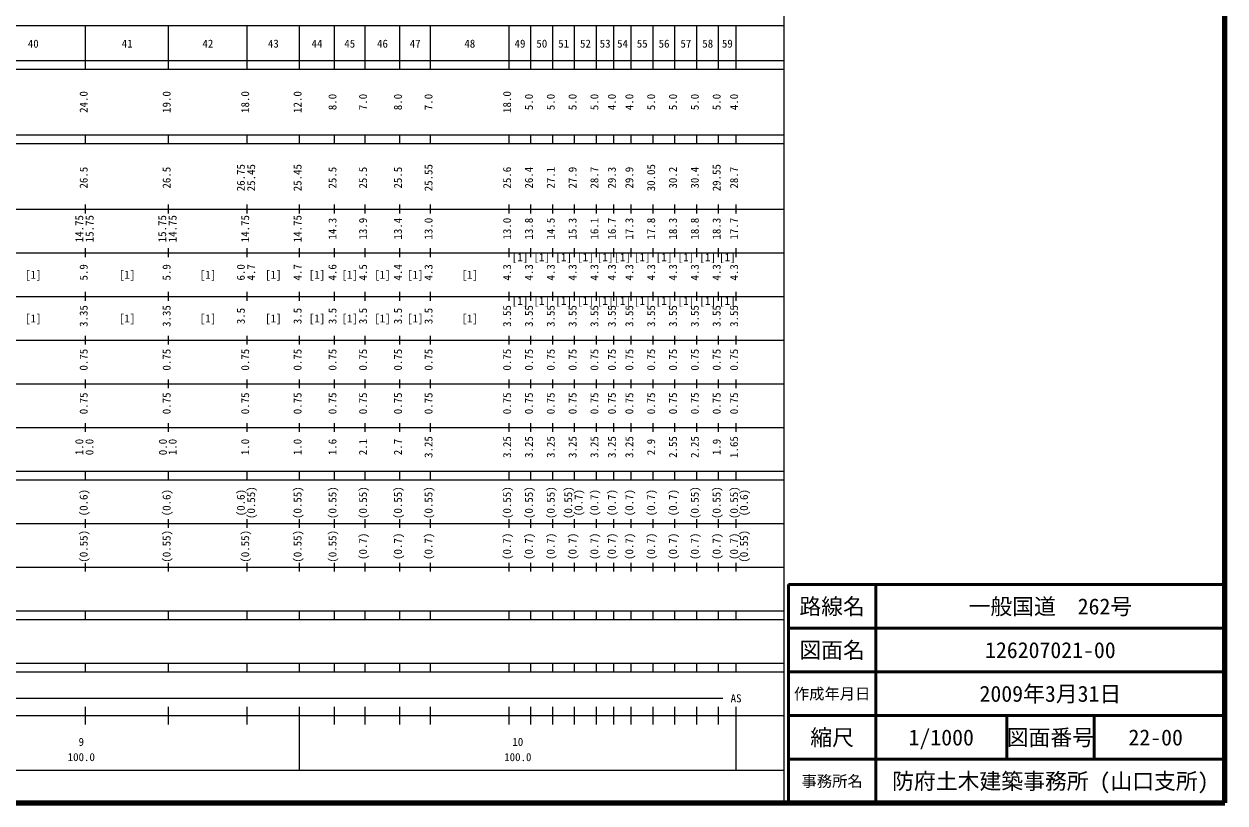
# Model space of a CAD drawing. Units: millimetres on the paper, enlarged 1000 times. Extents: x 40000 to 680000, y 20000 to 380000.
# Drawn here: x 404880 to 680000, y 20000 to 198357 of the extents above; entities that cross this region are included whole.
import ezdxf
from ezdxf.enums import TextEntityAlignment as Align

# ---------------------------------------------------------------- set-up
doc = ezdxf.new("R2010")
doc.units = ezdxf.units.MM
doc.header["$LTSCALE"] = 1000
for name, color, linetype, lineweight in [('M-TTL', 2, 'Continuous', 140), ('M-TTL-BAND', 7, 'Continuous', 13), ('M-TTL-FRAM', 2, 'Continuous', 50), ('M-TTL-LINE', 7, 'Continuous', 50)]:
    doc.layers.add(name, color=color, linetype=linetype, lineweight=lineweight)
doc.layers.add('M-TTL-TXT', color=7, linetype='Continuous')
doc.styles.add('ＭＳ ゴシック', font='')
doc.styles.get('ＭＳ ゴシック').set_extended_font_data('MS Gothic')

msp = doc.modelspace()

# ---------------------------------------------------------------- linework, layer by layer
at = {"layer": 'M-TTL'}
for p, q in [((680000, 20000), (680000, 380000)), ((40000, 20000), (680000, 20000))]:
    msp.add_line(p, q, dxfattribs=at)
at = {"layer": 'M-TTL-BAND'}
for p, q in [((579000, 20000), (579000, 370000)), ((68000, 198000), (579000, 198000)), ((419000, 188000), (419000, 198000)), ((438000, 188000), (438000, 198000)), ((456000, 188000), (456000, 198000)), ((468000, 188000), (468000, 198000)), ((476000, 188000), (476000, 198000)), ((483000, 188000), (483000, 198000)), ((491000, 188000), (491000, 198000)), ((498000, 188000), (498000, 198000)), ((516000, 188000), (516000, 198000)), ((521000, 188000), (521000, 198000)), ((526000, 188000), (526000, 198000)), ((531000, 188000), (531000, 198000)), ((536000, 188000), (536000, 198000)), ((540000, 188000), (540000, 198000)), ((544000, 188000), (544000, 198000)), ((549000, 188000), (549000, 198000)), ((554000, 188000), (554000, 198000)), ((559000, 188000), (559000, 198000)), ((564000, 188000), (564000, 198000)), ((568000, 188000), (568000, 198000)), ((40000, 190000), (579000, 190000)), ((40000, 188000), (579000, 188000)), ((40000, 173000), (579000, 173000)), ((40000, 171000), (579000, 171000)), ((419000, 171000), (419000, 173000)), ((438000, 171000), (438000, 173000)), ((456000, 171000), (456000, 173000)), ((468000, 171000), (468000, 173000)), ((476000, 171000), (476000, 173000)), ((483000, 171000), (483000, 173000)), ((491000, 171000), (491000, 173000)), ((498000, 171000), (498000, 173000)), ((516000, 171000), (516000, 173000)), ((521000, 171000), (521000, 173000)), ((526000, 171000), (526000, 173000)), ((531000, 171000), (531000, 173000)), ((536000, 171000), (536000, 173000)), ((540000, 171000), (540000, 173000)), ((544000, 171000), (544000, 173000)), ((549000, 171000), (549000, 173000)), ((554000, 171000), (554000, 173000)), ((559000, 171000), (559000, 173000)), ((564000, 171000), (564000, 173000)), ((568000, 171000), (568000, 173000)), ((419000, 155000), (419000, 157000)), ((438000, 155000), (438000, 157000)), ((456000, 155000), (456000, 157000)), ((468000, 155000), (468000, 157000)), ((476000, 155000), (476000, 157000)), ((483000, 155000), (483000, 157000)), ((491000, 155000), (491000, 157000)), ((498000, 155000), (498000, 157000)), ((516000, 155000), (516000, 157000)), ((521000, 155000), (521000, 157000)), ((526000, 155000), (526000, 157000)), ((531000, 155000), (531000, 157000)), ((536000, 155000), (536000, 157000)), ((540000, 155000), (540000, 157000)), ((544000, 155000), (544000, 157000)), ((549000, 155000), (549000, 157000)), ((554000, 155000), (554000, 157000)), ((559000, 155000), (559000, 157000)), ((564000, 155000), (564000, 157000)), ((568000, 155000), (568000, 157000)), ((40000, 156000), (579000, 156000)), ((46000, 146000), (579000, 146000)), ((419000, 145000), (419000, 147000)), ((438000, 145000), (438000, 147000)), ((456000, 145000), (456000, 147000)), ((468000, 145000), (468000, 147000)), ((476000, 145000), (476000, 147000)), ((483000, 145000), (483000, 147000)), ((491000, 145000), (491000, 147000)), ((498000, 145000), (498000, 147000)), ((516000, 145000), (516000, 147000)), ((521000, 145000), (521000, 147000)), ((526000, 145000), (526000, 147000)), ((531000, 145000), (531000, 147000)), ((536000, 145000), (536000, 147000)), ((540000, 145000), (540000, 147000)), ((544000, 145000), (544000, 147000)), ((549000, 145000), (549000, 147000)), ((554000, 145000), (554000, 147000)), ((559000, 145000), (559000, 147000)), ((564000, 145000), (564000, 147000)), ((568000, 145000), (568000, 147000)), ((52000, 136000), (579000, 136000)), ((419000, 135000), (419000, 137000)), ((438000, 135000), (438000, 137000)), ((456000, 135000), (456000, 137000)), ((468000, 135000), (468000, 137000)), ((476000, 135000), (476000, 137000)), ((483000, 135000), (483000, 137000)), ((491000, 135000), (491000, 137000)), ((498000, 135000), (498000, 137000)), ((516000, 135000), (516000, 137000)), ((521000, 135000), (521000, 137000)), ((526000, 135000), (526000, 137000)), ((531000, 135000), (531000, 137000)), ((536000, 135000), (536000, 137000)), ((540000, 135000), (540000, 137000)), ((544000, 135000), (544000, 137000)), ((549000, 135000), (549000, 137000)), ((554000, 135000), (554000, 137000)), ((559000, 135000), (559000, 137000)), ((564000, 135000), (564000, 137000)), ((568000, 135000), (568000, 137000)), ((419000, 125000), (419000, 127000)), ((438000, 125000), (438000, 127000)), ((456000, 125000), (456000, 127000)), ((468000, 125000), (468000, 127000)), ((476000, 125000), (476000, 127000)), ((483000, 125000), (483000, 127000)), ((491000, 125000), (491000, 127000)), ((498000, 125000), (498000, 127000)), ((516000, 125000), (516000, 127000)), ((521000, 125000), (521000, 127000)), ((526000, 125000), (526000, 127000)), ((531000, 125000), (531000, 127000)), ((536000, 125000), (536000, 127000)), ((540000, 125000), (540000, 127000)), ((544000, 125000), (544000, 127000)), ((549000, 125000), (549000, 127000)), ((554000, 125000), (554000, 127000)), ((559000, 125000), (559000, 127000)), ((564000, 125000), (564000, 127000)), ((568000, 125000), (568000, 127000)), ((46000, 126000), (579000, 126000)), ((52000, 116000), (579000, 116000)), ((419000, 115000), (419000, 117000)), ((438000, 115000), (438000, 117000)), ((456000, 115000), (456000, 117000)), ((468000, 115000), (468000, 117000)), ((476000, 115000), (476000, 117000)), ((483000, 115000), (483000, 117000)), ((491000, 115000), (491000, 117000)), ((498000, 115000), (498000, 117000)), ((516000, 115000), (516000, 117000)), ((521000, 115000), (521000, 117000)), ((526000, 115000), (526000, 117000)), ((531000, 115000), (531000, 117000)), ((536000, 115000), (536000, 117000)), ((540000, 115000), (540000, 117000)), ((544000, 115000), (544000, 117000)), ((549000, 115000), (549000, 117000)), ((554000, 115000), (554000, 117000)), ((559000, 115000), (559000, 117000)), ((564000, 115000), (564000, 117000)), ((568000, 115000), (568000, 117000)), ((46000, 106000), (579000, 106000)), ((419000, 105000), (419000, 107000)), ((438000, 105000), (438000, 107000)), ((456000, 105000), (456000, 107000)), ((468000, 105000), (468000, 107000)), ((476000, 105000), (476000, 107000)), ((483000, 105000), (483000, 107000)), ((491000, 105000), (491000, 107000)), ((498000, 105000), (498000, 107000)), ((516000, 105000), (516000, 107000)), ((521000, 105000), (521000, 107000)), ((526000, 105000), (526000, 107000)), ((531000, 105000), (531000, 107000)), ((536000, 105000), (536000, 107000)), ((540000, 105000), (540000, 107000)), ((544000, 105000), (544000, 107000)), ((549000, 105000), (549000, 107000)), ((554000, 105000), (554000, 107000)), ((559000, 105000), (559000, 107000)), ((564000, 105000), (564000, 107000)), ((568000, 105000), (568000, 107000)), ((40000, 96000), (579000, 96000)), ((40000, 94000), (579000, 94000)), ((419000, 94000), (419000, 96000)), ((438000, 94000), (438000, 96000)), ((456000, 94000), (456000, 96000)), ((468000, 94000), (468000, 96000)), ((476000, 94000), (476000, 96000)), ((483000, 94000), (483000, 96000)), ((491000, 94000), (491000, 96000)), ((498000, 94000), (498000, 96000)), ((516000, 94000), (516000, 96000)), ((521000, 94000), (521000, 96000)), ((526000, 94000), (526000, 96000)), ((531000, 94000), (531000, 96000)), ((536000, 94000), (536000, 96000)), ((540000, 94000), (540000, 96000)), ((544000, 94000), (544000, 96000)), ((549000, 94000), (549000, 96000)), ((554000, 94000), (554000, 96000)), ((559000, 94000), (559000, 96000)), ((564000, 94000), (564000, 96000)), ((568000, 94000), (568000, 96000)), ((49000, 84000), (579000, 84000)), ((419000, 83000), (419000, 85000)), ((438000, 83000), (438000, 85000)), ((456000, 83000), (456000, 85000)), ((468000, 83000), (468000, 85000)), ((476000, 83000), (476000, 85000)), ((483000, 83000), (483000, 85000)), ((491000, 83000), (491000, 85000)), ((498000, 83000), (498000, 85000)), ((516000, 83000), (516000, 85000)), ((521000, 83000), (521000, 85000)), ((526000, 83000), (526000, 85000)), ((531000, 83000), (531000, 85000)), ((536000, 83000), (536000, 85000)), ((540000, 83000), (540000, 85000)), ((544000, 83000), (544000, 85000)), ((549000, 83000), (549000, 85000)), ((554000, 83000), (554000, 85000)), ((559000, 83000), (559000, 85000)), ((564000, 83000), (564000, 85000)), ((568000, 83000), (568000, 85000)), ((419000, 73000), (419000, 75000)), ((438000, 73000), (438000, 75000)), ((456000, 73000), (456000, 75000)), ((468000, 73000), (468000, 75000)), ((476000, 73000), (476000, 75000)), ((483000, 73000), (483000, 75000)), ((491000, 73000), (491000, 75000)), ((498000, 73000), (498000, 75000)), ((516000, 73000), (516000, 75000)), ((521000, 73000), (521000, 75000)), ((526000, 73000), (526000, 75000)), ((531000, 73000), (531000, 75000)), ((536000, 73000), (536000, 75000)), ((540000, 73000), (540000, 75000)), ((544000, 73000), (544000, 75000)), ((549000, 73000), (549000, 75000)), ((554000, 73000), (554000, 75000)), ((559000, 73000), (559000, 75000)), ((564000, 73000), (564000, 75000)), ((568000, 73000), (568000, 75000)), ((40000, 74000), (579000, 74000)), ((40000, 64000), (579000, 64000)), ((419000, 62000), (419000, 64000)), ((438000, 62000), (438000, 64000)), ((456000, 62000), (456000, 64000)), ((468000, 62000), (468000, 64000)), ((476000, 62000), (476000, 64000)), ((483000, 62000), (483000, 64000)), ((491000, 62000), (491000, 64000)), ((498000, 62000), (498000, 64000)), ((516000, 62000), (516000, 64000)), ((521000, 62000), (521000, 64000)), ((526000, 62000), (526000, 64000)), ((531000, 62000), (531000, 64000)), ((536000, 62000), (536000, 64000)), ((540000, 62000), (540000, 64000)), ((544000, 62000), (544000, 64000)), ((549000, 62000), (549000, 64000)), ((554000, 62000), (554000, 64000)), ((559000, 62000), (559000, 64000)), ((564000, 62000), (564000, 64000)), ((568000, 62000), (568000, 64000)), ((40000, 62000), (579000, 62000)), ((40000, 52000), (579000, 52000)), ((40000, 50000), (579000, 50000)), ((419000, 50000), (419000, 52000)), ((438000, 50000), (438000, 52000)), ((456000, 50000), (456000, 52000)), ((468000, 50000), (468000, 52000)), ((476000, 50000), (476000, 52000)), ((483000, 50000), (483000, 52000)), ((491000, 50000), (491000, 52000)), ((498000, 50000), (498000, 52000)), ((516000, 50000), (516000, 52000)), ((521000, 50000), (521000, 52000)), ((526000, 50000), (526000, 52000)), ((531000, 50000), (531000, 52000)), ((536000, 50000), (536000, 52000)), ((540000, 50000), (540000, 52000)), ((544000, 50000), (544000, 52000)), ((549000, 50000), (549000, 52000)), ((554000, 50000), (554000, 52000)), ((559000, 50000), (559000, 52000)), ((564000, 50000), (564000, 52000)), ((568000, 50000), (568000, 52000)), ((71000, 44000), (565000, 44000)), ((419000, 38000), (419000, 42000)), ((438000, 38000), (438000, 42000)), ((456000, 38000), (456000, 42000)), ((468000, 27500), (468000, 42000)), ((476000, 38000), (476000, 42000)), ((483000, 38000), (483000, 42000)), ((491000, 38000), (491000, 42000)), ((498000, 38000), (498000, 42000)), ((516000, 38000), (516000, 42000)), ((521000, 38000), (521000, 42000)), ((526000, 38000), (526000, 42000)), ((531000, 38000), (531000, 42000)), ((536000, 38000), (536000, 42000)), ((540000, 38000), (540000, 42000)), ((544000, 38000), (544000, 42000)), ((549000, 38000), (549000, 42000)), ((554000, 38000), (554000, 42000)), ((559000, 38000), (559000, 42000)), ((564000, 38000), (564000, 42000)), ((568000, 27500), (568000, 42000)), ((40000, 40000), (579000, 40000)), ((68000, 27500), (579000, 27500))]:
    msp.add_line(p, q, dxfattribs=at)
at = {"layer": 'M-TTL-FRAM'}
for p, q in [((680000, 70000), (580000, 70000)), ((580000, 70000), (580000, 20000))]:
    msp.add_line(p, q, dxfattribs=at)
at = {"layer": 'M-TTL-LINE'}
for p, q in [((600000, 70000), (600000, 20000)), ((680000, 60000), (580000, 60000)), ((680000, 50000), (580000, 50000)), ((680000, 40000), (580000, 40000)), ((630000, 40000), (630000, 30000)), ((650000, 40000), (650000, 30000)), ((680000, 30000), (580000, 30000))]:
    msp.add_line(p, q, dxfattribs=at)

# ---------------------------------------------------------------- texts
at = {"layer": 'M-TTL-BAND', "style": 'ＭＳ ゴシック'}
for s, p in [('40', (407000, 192405)), ('41', (428500, 192405)), ('42', (447000, 192405)), ('43', (462000, 192405)), ('44', (472000, 192405)), ('45', (479500, 192405)), ('46', (487000, 192405)), ('47', (494500, 192405)), ('48', (507000, 192405)), ('49', (518500, 192405)), ('50', (523500, 192405)), ('51', (528500, 192405)), ('52', (533500, 192405)), ('53', (538000, 192405)), ('54', (542000, 192405)), ('55', (546500, 192405)), ('56', (551500, 192405)), ('57', (556500, 192405)), ('58', (561500, 192405)), ('59', (566000, 192405)), ('[1]', (518500, 143500)), ('[1]', (523500, 143500)), ('[1]', (528500, 143500)), ('[1]', (533500, 143500)), ('[1]', (538000, 143500)), ('[1]', (542000, 143500)), ('[1]', (546500, 143500)), ('[1]', (551500, 143500)), ('[1]', (556500, 143500)), ('[1]', (561500, 143500)), ('[1]', (566000, 143500)), ('[1]', (407000, 139500)), ('[1]', (428500, 139500)), ('[1]', (447000, 139500)), ('[1]', (462000, 139500)), ('[1]', (472000, 139500)), ('[1]', (479500, 139500)), ('[1]', (487000, 139500)), ('[1]', (494500, 139500)), ('[1]', (507000, 139500)), ('[1]', (518500, 133500)), ('[1]', (523500, 133500)), ('[1]', (528500, 133500)), ('[1]', (533500, 133500)), ('[1]', (538000, 133500)), ('[1]', (542000, 133500)), ('[1]', (546500, 133500)), ('[1]', (551500, 133500)), ('[1]', (556500, 133500)), ('[1]', (561500, 133500)), ('[1]', (566000, 133500)), ('[1]', (407000, 129500)), ('[1]', (428500, 129500)), ('[1]', (447000, 129500)), ('[1]', (462000, 129500)), ('[1]', (472000, 129500)), ('[1]', (479500, 129500)), ('[1]', (487000, 129500)), ('[1]', (494500, 129500)), ('[1]', (507000, 129500)), ('AS', (568000, 42500)), ('9', (418000, 32523)), ('10', (518000, 32523)), ('100.0', (418000, 29033)), ('100.0', (518000, 29033))]:
    msp.add_text(s, height=1833, dxfattribs=at).set_placement(p, align=Align.BOTTOM_CENTER)
for s, p in [('24.0', (420000, 180500)), ('19.0', (439000, 180500)), ('18.0', (457000, 180500)), ('12.0', (469000, 180500)), ('8.0', (477000, 180500)), ('7.0', (484000, 180500)), ('8.0', (492000, 180500)), ('7.0', (499000, 180500)), ('18.0', (517000, 180500)), ('5.0', (522000, 180500)), ('5.0', (527000, 180500)), ('5.0', (532000, 180500)), ('5.0', (537000, 180500)), ('4.0', (541000, 180500)), ('4.0', (545000, 180500)), ('5.0', (550000, 180500)), ('5.0', (555000, 180500)), ('5.0', (560000, 180500)), ('5.0', (565000, 180500)), ('4.0', (569000, 180500)), ('26.5', (420000, 163174)), ('26.5', (439000, 163174)), ('26.75', (456000, 163174)), ('25.45', (458370, 163174)), ('25.45', (469000, 163174)), ('25.5', (477000, 163174)), ('25.5', (484000, 163174)), ('25.5', (492000, 163174)), ('25.55', (499000, 163174)), ('25.6', (517000, 163174)), ('26.4', (522000, 163174)), ('27.1', (527000, 163174)), ('27.9', (532000, 163174)), ('28.7', (537000, 163174)), ('29.3', (541000, 163174)), ('29.9', (545000, 163174)), ('30.05', (550000, 163174)), ('30.2', (555000, 163174)), ('30.4', (560000, 163174)), ('29.55', (565000, 163174)), ('28.7', (569000, 163174)), ('14.75', (419000, 151500)), ('15.75', (421370, 151500)), ('15.75', (438000, 151500)), ('14.75', (440370, 151500)), ('14.75', (457000, 151500)), ('14.75', (469000, 151500)), ('14.3', (477000, 151500)), ('13.9', (484000, 151500)), ('13.4', (492000, 151500)), ('13.0', (499000, 151500)), ('13.0', (517000, 151500)), ('13.8', (522000, 151500)), ('14.5', (527000, 151500)), ('15.3', (532000, 151500)), ('16.1', (537000, 151500)), ('16.7', (541000, 151500)), ('17.3', (545000, 151500)), ('17.8', (550000, 151500)), ('18.3', (555000, 151500)), ('18.8', (560000, 151500)), ('18.3', (565000, 151500)), ('17.7', (569000, 151500)), ('5.9', (420000, 141500)), ('5.9', (439000, 141500)), ('6.0', (456000, 141500)), ('4.7', (458370, 141500)), ('4.7', (469000, 141500)), ('4.6', (477000, 141500)), ('4.5', (484000, 141500)), ('4.4', (492000, 141500)), ('4.3', (499000, 141500)), ('4.3', (517000, 141500)), ('4.3', (522000, 141500)), ('4.3', (527000, 141500)), ('4.3', (532000, 141500)), ('4.3', (537000, 141500)), ('4.3', (541000, 141500)), ('4.3', (545000, 141500)), ('4.3', (550000, 141500)), ('4.3', (555000, 141500)), ('4.3', (560000, 141500)), ('4.3', (565000, 141500)), ('4.3', (569000, 141500)), ('3.35', (420000, 131500)), ('3.35', (439000, 131500)), ('3.5', (456000, 131500)), ('3.5', (469000, 131500)), ('3.5', (477000, 131500)), ('3.5', (484000, 131500)), ('3.5', (492000, 131500)), ('3.5', (499000, 131500)), ('3.55', (517000, 131500)), ('3.55', (522000, 131500)), ('3.55', (527000, 131500)), ('3.55', (532000, 131500)), ('3.55', (537000, 131500)), ('3.55', (541000, 131500)), ('3.55', (545000, 131500)), ('3.55', (550000, 131500)), ('3.55', (555000, 131500)), ('3.55', (560000, 131500)), ('3.55', (565000, 131500)), ('3.55', (569000, 131500)), ('0.75', (420000, 121500)), ('0.75', (439000, 121500)), ('0.75', (457000, 121500)), ('0.75', (469000, 121500)), ('0.75', (477000, 121500)), ('0.75', (484000, 121500)), ('0.75', (492000, 121500)), ('0.75', (499000, 121500)), ('0.75', (517000, 121500)), ('0.75', (522000, 121500)), ('0.75', (527000, 121500)), ('0.75', (532000, 121500)), ('0.75', (537000, 121500)), ('0.75', (541000, 121500)), ('0.75', (545000, 121500)), ('0.75', (550000, 121500)), ('0.75', (555000, 121500)), ('0.75', (560000, 121500)), ('0.75', (565000, 121500)), ('0.75', (569000, 121500)), ('0.75', (420000, 111500)), ('0.75', (439000, 111500)), ('0.75', (457000, 111500)), ('0.75', (469000, 111500)), ('0.75', (477000, 111500)), ('0.75', (484000, 111500)), ('0.75', (492000, 111500)), ('0.75', (499000, 111500)), ('0.75', (517000, 111500)), ('0.75', (522000, 111500)), ('0.75', (527000, 111500)), ('0.75', (532000, 111500)), ('0.75', (537000, 111500)), ('0.75', (541000, 111500)), ('0.75', (545000, 111500)), ('0.75', (550000, 111500)), ('0.75', (555000, 111500)), ('0.75', (560000, 111500)), ('0.75', (565000, 111500)), ('0.75', (569000, 111500)), ('1.0', (419000, 101500)), ('0.0', (421327, 101500)), ('0.0', (438152, 101500)), ('1.0', (440370, 101500)), ('1.0', (457000, 101500)), ('1.0', (469000, 101500)), ('1.6', (477000, 101500)), ('2.1', (484000, 101500)), ('2.7', (492000, 101500)), ('3.25', (499000, 101500)), ('3.25', (517000, 101500)), ('3.25', (522000, 101500)), ('3.25', (527000, 101500)), ('3.25', (532000, 101500)), ('3.25', (537000, 101500)), ('3.25', (541000, 101500)), ('3.25', (545000, 101500)), ('2.9', (550000, 101500)), ('2.55', (555000, 101500)), ('2.25', (560000, 101500)), ('1.9', (565000, 101500)), ('1.65', (569000, 101500)), ('(0.6)', (420000, 88764)), ('(0.6)', (439000, 88764)), ('(0.6)', (456000, 88764)), ('(0.55)', (458370, 88764)), ('(0.55)', (469000, 88764)), ('(0.55)', (477000, 88764)), ('(0.55)', (484000, 88764)), ('(0.55)', (492000, 88764)), ('(0.55)', (499000, 88764)), ('(0.55)', (517000, 88764)), ('(0.55)', (522000, 88764)), ('(0.55)', (527000, 88764)), ('(0.55)', (531000, 88764)), ('(0.7)', (533370, 88764)), ('(0.7)', (537000, 88764)), ('(0.7)', (541000, 88764)), ('(0.7)', (545000, 88764)), ('(0.7)', (550000, 88764)), ('(0.7)', (555000, 88764)), ('(0.55)', (560000, 88764)), ('(0.55)', (565000, 88764)), ('(0.55)', (569000, 88764)), ('(0.6)', (571263, 88764)), ('(0.55)', (420000, 78764)), ('(0.55)', (439000, 78764)), ('(0.55)', (457000, 78764)), ('(0.55)', (469000, 78764)), ('(0.55)', (477000, 78764)), ('(0.7)', (484000, 78764)), ('(0.7)', (492000, 78764)), ('(0.7)', (499000, 78764)), ('(0.7)', (517000, 78764)), ('(0.7)', (522000, 78764)), ('(0.7)', (527000, 78764)), ('(0.7)', (532000, 78764)), ('(0.7)', (537000, 78764)), ('(0.7)', (541000, 78764)), ('(0.7)', (545000, 78764)), ('(0.7)', (550000, 78764)), ('(0.7)', (555000, 78764)), ('(0.7)', (560000, 78764)), ('(0.7)', (565000, 78764)), ('(0.7)', (569000, 78764)), ('(0.55)', (571263, 78764))]:
    msp.add_text(s, height=1833, rotation=90, dxfattribs=at).set_placement(p, align=Align.BOTTOM_CENTER)
at = {"layer": 'M-TTL-TXT', "style": 'ＭＳ ゴシック'}
for s, height, p in [('路線名', 3666, (590000, 65000)), ('路線名', 3666, (590000, 65000)), ('一般国道\u3000262号', 3666, (640000, 65000)), ('図面名', 3666, (590000, 55000)), ('図面名', 3666, (590000, 55000)), ('126207021-00', 3666, (640000, 55000)), ('2009年3月31日', 3666, (640000, 45000)), ('作成年月日', 2566, (590000, 45000)), ('作成年月日', 2566, (590000, 45000)), ('縮尺', 3666, (590000, 35000)), ('縮尺', 3666, (590000, 35000)), ('1/1000', 3666, (615000, 35000)), ('図面番号', 3666, (640000, 35000)), ('図面番号', 3666, (640000, 35000)), ('22-00', 3666, (664125, 35000)), ('事務所名', 2566, (590000, 25000)), ('事務所名', 2566, (590000, 25000)), ('防府土木建築事務所 (山口支所)', 3666, (640000, 25000))]:
    msp.add_text(s, height=height, dxfattribs=at).set_placement(p, align=Align.MIDDLE_CENTER)

doc.saveas('drawing.dxf')
